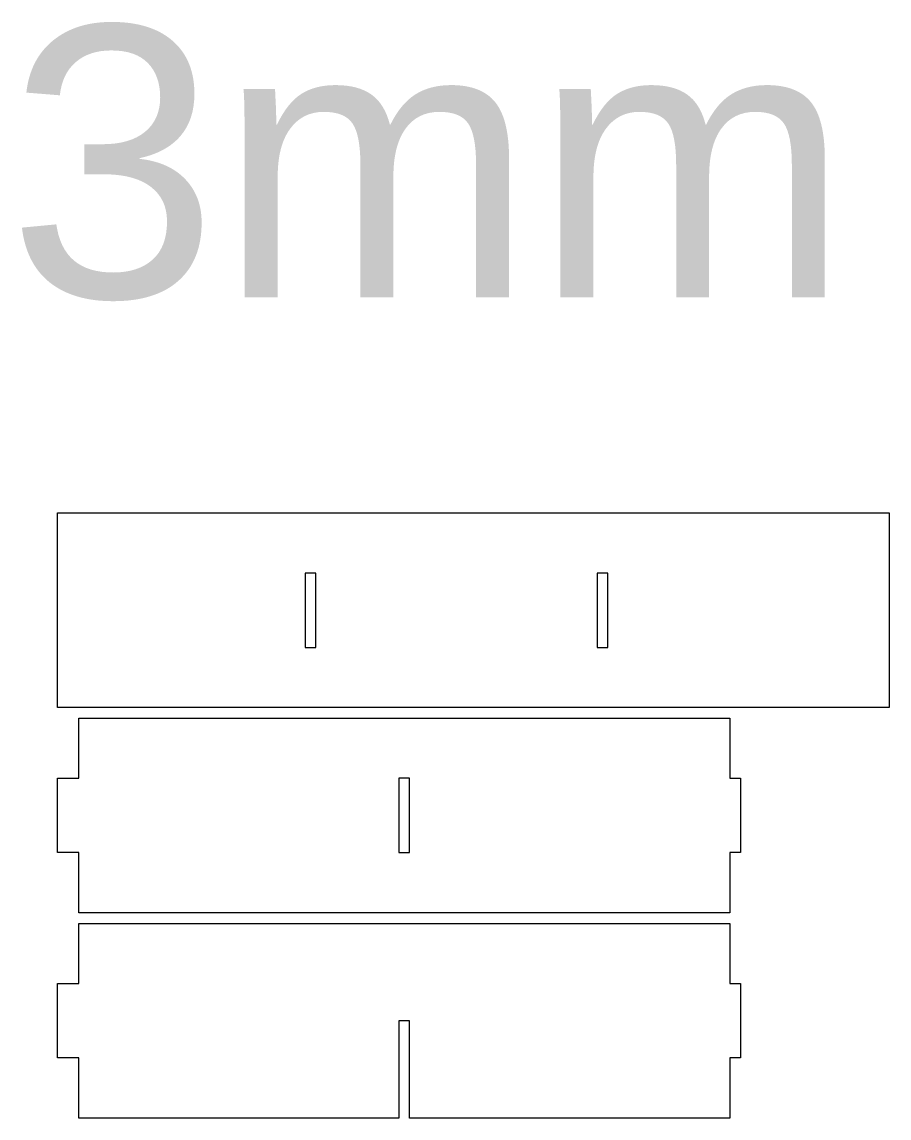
# Model space of a CAD drawing. Header units: millimetres. Extents: x -489 to 490, y -557 to 259.
# Drawn here: x 243.7 to 488.8, y -126.4 to 183.4 of the extents above; entities that cross this region are included whole.
import ezdxf

# ---------------------------------------------------------------- set-up
doc = ezdxf.new("R2010")
doc.units = ezdxf.units.MM
doc.header["$MEASUREMENT"] = 0
doc.layers.add('Layer 1', color=7, linetype='Continuous')
doc.styles.add('0', font='arial.ttf', dxfattribs={"height": 1})

msp = doc.modelspace()

# ---------------------------------------------------------------- linework, layer by layer
at = {"layer": 'Layer 1', "color": 250, "lineweight": 20}
for points, knots in [([(488.7887, 44.6304), (488.7887, 44.6304), (253.7887, 44.6304), (253.7887, 44.6304), (253.7887, 44.6304), (253.7887, 44.6304), (253.7887, -10.3696), (253.7887, -10.3696), (253.7887, -10.3696), (253.7887, -10.3696), (488.7887, -10.3696), (488.7887, -10.3696), (488.7887, -10.3696), (488.7887, -10.3696), (488.7887, 44.6304), (488.7887, 44.6304)], [0, 0, 0, 0, 0.2, 0.2, 0.2, 0.2, 0.4, 0.4, 0.4, 0.4, 0.6, 0.6, 0.6, 0.6, 1, 1, 1, 1]), ([(326.7887, 27.6304), (326.7887, 27.6304), (326.7887, 6.6304), (326.7887, 6.6304), (326.7887, 6.6304), (326.7887, 6.6304), (323.7887, 6.6304), (323.7887, 6.6304), (323.7887, 6.6304), (323.7887, 6.6304), (323.7887, 27.6304), (323.7887, 27.6304), (323.7887, 27.6304), (323.7887, 27.6304), (326.7887, 27.6304), (326.7887, 27.6304)], [0, 0, 0, 0, 0.2, 0.2, 0.2, 0.2, 0.4, 0.4, 0.4, 0.4, 0.6, 0.6, 0.6, 0.6, 1, 1, 1, 1]), ([(409.2887, 27.6304), (409.2887, 27.6304), (409.2887, 6.6304), (409.2887, 6.6304), (409.2887, 6.6304), (409.2887, 6.6304), (406.2887, 6.6304), (406.2887, 6.6304), (406.2887, 6.6304), (406.2887, 6.6304), (406.2887, 27.6304), (406.2887, 27.6304), (406.2887, 27.6304), (406.2887, 27.6304), (409.2887, 27.6304), (409.2887, 27.6304)], [0, 0, 0, 0, 0.2, 0.2, 0.2, 0.2, 0.4, 0.4, 0.4, 0.4, 0.6, 0.6, 0.6, 0.6, 1, 1, 1, 1]), ([(259.7887, -68.3696), (259.7887, -68.3696), (443.7887, -68.3696), (443.7887, -68.3696), (443.7887, -68.3696), (443.7887, -68.3696), (443.7887, -51.3696), (443.7887, -51.3696), (443.7887, -51.3696), (443.7887, -51.3696), (446.7887, -51.3696), (446.7887, -51.3696), (446.7887, -51.3696), (446.7887, -51.3696), (446.7887, -30.3696), (446.7887, -30.3696), (446.7887, -30.3696), (446.7887, -30.3696), (443.7887, -30.3696), (443.7887, -30.3696), (443.7887, -30.3696), (443.7887, -30.3696), (443.7887, -13.3696), (443.7887, -13.3696), (443.7887, -13.3696), (443.7887, -13.3696), (259.7887, -13.3696), (259.7887, -13.3696), (259.7887, -13.3696), (259.7887, -13.3696), (259.7887, -30.3696), (259.7887, -30.3696), (259.7887, -30.3696), (259.7887, -30.3696), (253.7887, -30.3696), (253.7887, -30.3696), (253.7887, -30.3696), (253.7887, -30.3696), (253.7887, -51.3696), (253.7887, -51.3696), (253.7887, -51.3696), (253.7887, -51.3696), (259.7887, -51.3696), (259.7887, -51.3696), (259.7887, -51.3696), (259.7887, -51.3696), (259.7887, -68.3696), (259.7887, -68.3696)], [0, 0, 0, 0, 0.07692308, 0.07692308, 0.07692308, 0.07692308, 0.15384615, 0.15384615, 0.15384615, 0.15384615, 0.23076923, 0.23076923, 0.23076923, 0.23076923, 0.30769231, 0.30769231, 0.30769231, 0.30769231, 0.38461538, 0.38461538, 0.38461538, 0.38461538, 0.46153846, 0.46153846, 0.46153846, 0.46153846, 0.53846154, 0.53846154, 0.53846154, 0.53846154, 0.61538462, 0.61538462, 0.61538462, 0.61538462, 0.69230769, 0.69230769, 0.69230769, 0.69230769, 0.76923077, 0.76923077, 0.76923077, 0.76923077, 0.84615385, 0.84615385, 0.84615385, 0.84615385, 1, 1, 1, 1]), ([(353.2887, -30.3696), (353.2887, -30.3696), (353.2887, -51.3696), (353.2887, -51.3696), (353.2887, -51.3696), (353.2887, -51.3696), (350.2887, -51.3696), (350.2887, -51.3696), (350.2887, -51.3696), (350.2887, -51.3696), (350.2887, -30.3696), (350.2887, -30.3696), (350.2887, -30.3696), (350.2887, -30.3696), (353.2887, -30.3696), (353.2887, -30.3696)], [0, 0, 0, 0, 0.2, 0.2, 0.2, 0.2, 0.4, 0.4, 0.4, 0.4, 0.6, 0.6, 0.6, 0.6, 1, 1, 1, 1]), ([(353.2887, -126.3696), (353.2887, -126.3696), (443.7887, -126.3696), (443.7887, -126.3696), (443.7887, -126.3696), (443.7887, -126.3696), (443.7887, -109.3696), (443.7887, -109.3696), (443.7887, -109.3696), (443.7887, -109.3696), (446.7887, -109.3696), (446.7887, -109.3696), (446.7887, -109.3696), (446.7887, -109.3696), (446.7887, -88.3696), (446.7887, -88.3696), (446.7887, -88.3696), (446.7887, -88.3696), (443.7887, -88.3696), (443.7887, -88.3696), (443.7887, -88.3696), (443.7887, -88.3696), (443.7887, -71.3696), (443.7887, -71.3696), (443.7887, -71.3696), (443.7887, -71.3696), (259.7887, -71.3696), (259.7887, -71.3696), (259.7887, -71.3696), (259.7887, -71.3696), (259.7887, -88.3696), (259.7887, -88.3696), (259.7887, -88.3696), (259.7887, -88.3696), (253.7887, -88.3696), (253.7887, -88.3696), (253.7887, -88.3696), (253.7887, -88.3696), (253.7887, -109.3696), (253.7887, -109.3696), (253.7887, -109.3696), (253.7887, -109.3696), (259.7887, -109.3696), (259.7887, -109.3696), (259.7887, -109.3696), (259.7887, -109.3696), (259.7887, -126.3696), (259.7887, -126.3696), (259.7887, -126.3696), (259.7887, -126.3696), (350.2887, -126.3696), (350.2887, -126.3696), (350.2887, -126.3696), (350.2887, -126.3696), (350.2887, -98.8696), (350.2887, -98.8696), (350.2887, -98.8696), (350.2887, -98.8696), (353.2887, -98.8696), (353.2887, -98.8696), (353.2887, -98.8696), (353.2887, -98.8696), (353.2887, -126.3696), (353.2887, -126.3696)], [0, 0, 0, 0, 0.05882353, 0.05882353, 0.05882353, 0.05882353, 0.11764706, 0.11764706, 0.11764706, 0.11764706, 0.17647059, 0.17647059, 0.17647059, 0.17647059, 0.23529412, 0.23529412, 0.23529412, 0.23529412, 0.29411765, 0.29411765, 0.29411765, 0.29411765, 0.35294118, 0.35294118, 0.35294118, 0.35294118, 0.41176471, 0.41176471, 0.41176471, 0.41176471, 0.47058824, 0.47058824, 0.47058824, 0.47058824, 0.52941176, 0.52941176, 0.52941176, 0.52941176, 0.58823529, 0.58823529, 0.58823529, 0.58823529, 0.64705882, 0.64705882, 0.64705882, 0.64705882, 0.70588235, 0.70588235, 0.70588235, 0.70588235, 0.76470588, 0.76470588, 0.76470588, 0.76470588, 0.82352941, 0.82352941, 0.82352941, 0.82352941, 0.88235294, 0.88235294, 0.88235294, 0.88235294, 1, 1, 1, 1])]:
    msp.add_open_spline(points, degree=3, knots=knots, dxfattribs=at)

# ---------------------------------------------------------------- texts
at = {"layer": 'Layer 1', "color": 250, "style": '0'}
msp.add_text('3mm', height=76.68353, dxfattribs=at).set_placement((239.6622, 105.5397))

doc.saveas('drawing.dxf')
